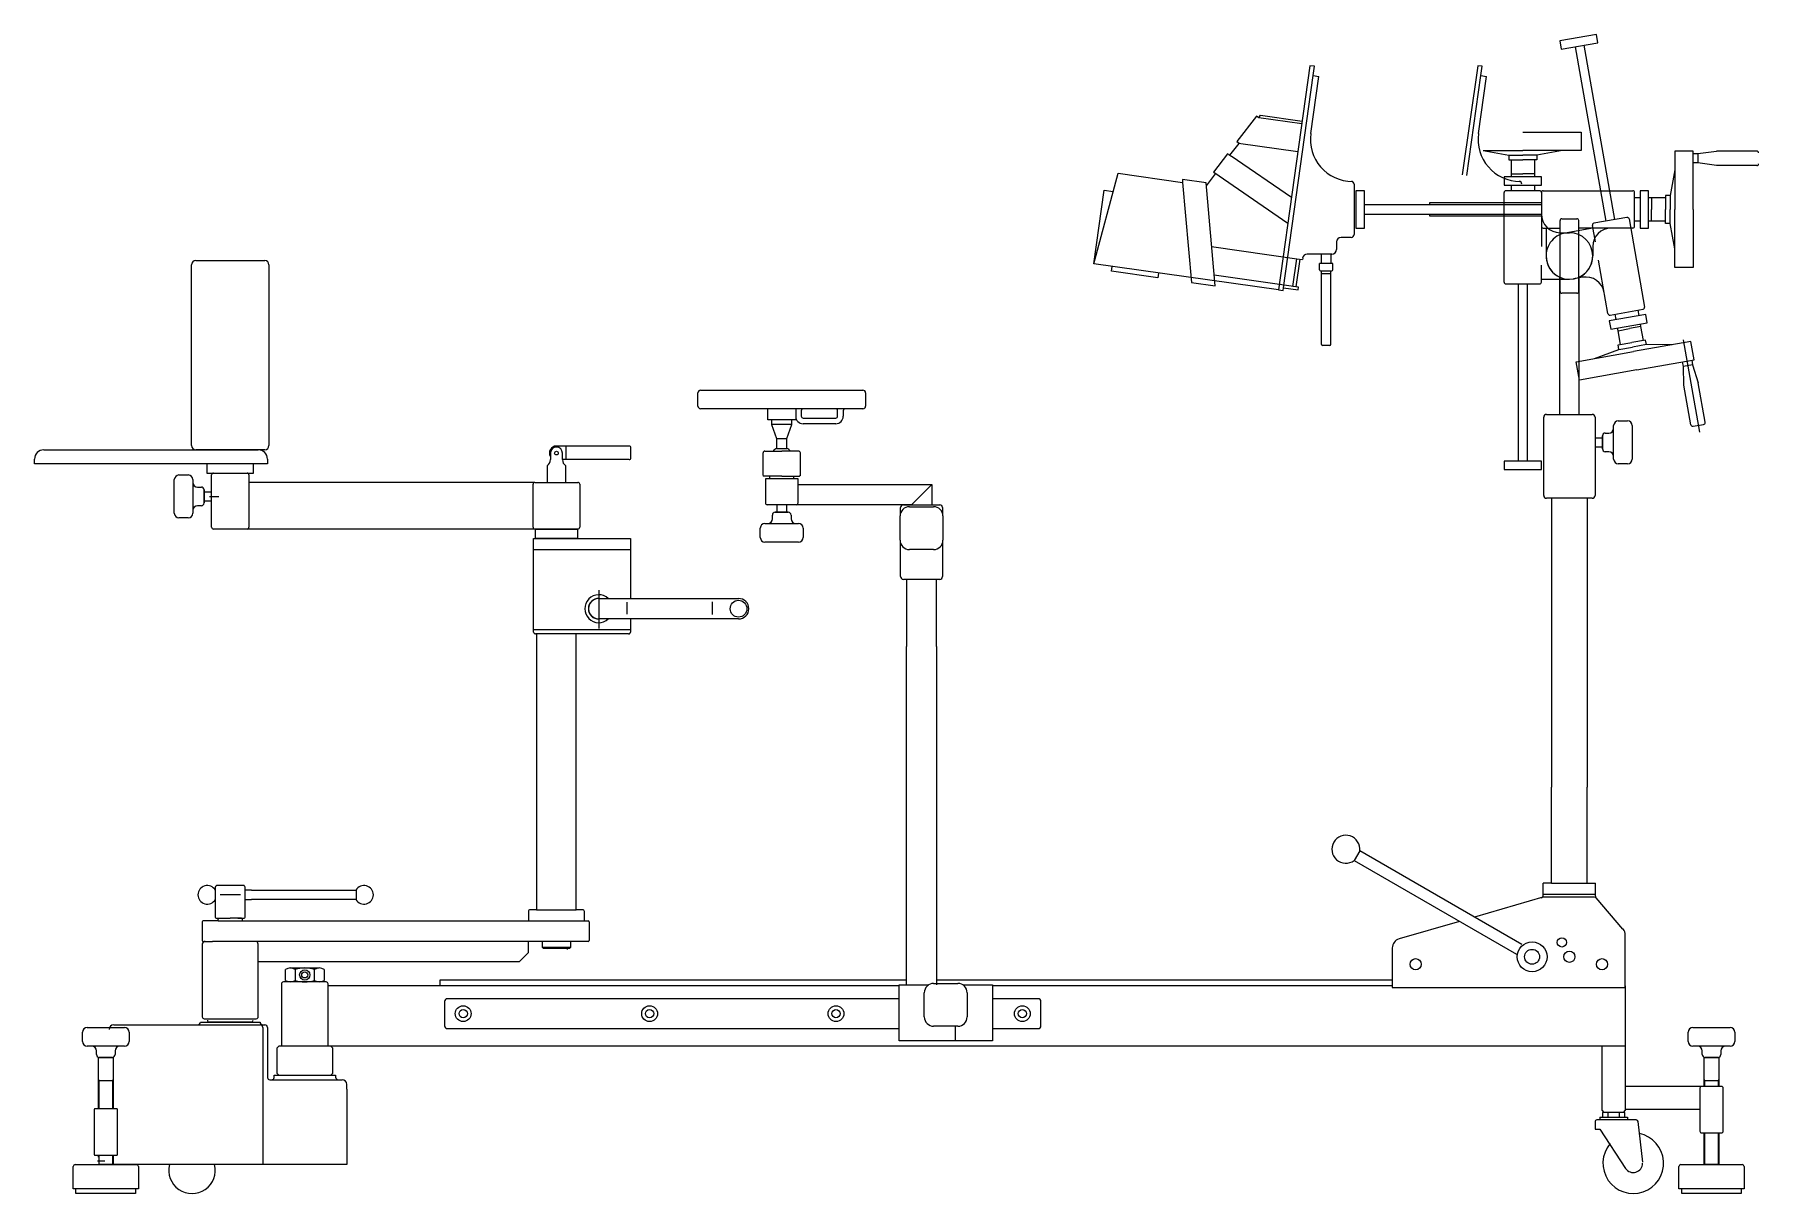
# Model space of a CAD drawing. Header units: metres. Extents: x 250.7 to 272.7, y -162.8 to -110.1.
# Drawn here: x 251.062 to 252.912, y -160.617 to -159.373 of the extents above; entities that cross this region are included whole.
import ezdxf

# ---------------------------------------------------------------- set-up
doc = ezdxf.new("R2010")
doc.units = ezdxf.units.M
doc.header["$MEASUREMENT"] = 0
doc.layers.add('A. muebles', color=152, linetype='Continuous', lineweight=15)

msp = doc.modelspace()

# ---------------------------------------------------------------- linework, layer by layer
at = {"layer": 'A. muebles'}
for p, q in [((252.7386, -159.3728), (252.6992, -159.3798)), ((252.7402, -159.3817), (252.7386, -159.3728)), ((252.6992, -159.3798), (252.7008, -159.3886)), ((252.7008, -159.3886), (252.7402, -159.3817)), ((252.7156, -159.386), (252.7486, -159.5732)), ((252.7584, -159.5714), (252.7254, -159.3843)), ((252.4311, -159.4063), (252.3973, -159.647)), ((252.436, -159.407), (252.4311, -159.4063)), ((252.4346, -159.4169), (252.436, -159.407)), ((252.6111, -159.4063), (252.5946, -159.5233)), ((252.616, -159.407), (252.6111, -159.4063)), ((252.6146, -159.4169), (252.616, -159.407)), ((252.4026, -159.6447), (252.4346, -159.4169)), ((252.4319, -159.4792), (252.4406, -159.4178)), ((252.4346, -159.4169), (252.4406, -159.4178)), ((252.5996, -159.524), (252.6146, -159.4169)), ((252.6119, -159.4792), (252.6206, -159.4178)), ((252.6146, -159.4169), (252.6206, -159.4178)), ((252.3737, -159.4604), (252.3527, -159.4877)), ((252.3761, -159.4622), (252.3737, -159.4604)), ((252.3761, -159.4622), (252.3782, -159.4595)), ((252.4223, -159.4687), (252.3761, -159.4622)), ((252.3782, -159.4595), (252.4227, -159.4657)), ((252.3527, -159.4877), (252.3551, -159.4896)), ((252.6595, -159.4775), (252.722, -159.4775)), ((252.722, -159.4775), (252.722, -159.4975)), ((252.3427, -159.5008), (252.3275, -159.5207)), ((252.3452, -159.5025), (252.3427, -159.5008)), ((252.3442, -159.5018), (252.3467, -159.5035)), ((252.3452, -159.5025), (252.355, -159.4898)), ((252.4112, -159.5479), (252.3467, -159.5035)), ((252.3546, -159.4895), (252.4181, -159.4984)), ((252.617, -159.4975), (252.6445, -159.5025)), ((252.617, -159.4975), (252.6595, -159.4975)), ((252.6445, -159.5025), (252.6595, -159.5025)), ((252.6445, -159.5025), (252.6445, -159.5075)), ((252.722, -159.4975), (252.6595, -159.4975)), ((252.6745, -159.5025), (252.6595, -159.5025)), ((252.702, -159.4975), (252.6745, -159.5025)), ((252.6745, -159.5025), (252.6745, -159.5075)), ((252.8425, -159.498), (252.8225, -159.498)), ((252.8225, -159.498), (252.8225, -159.5605)), ((252.8425, -159.5605), (252.8425, -159.498)), ((252.8425, -159.5005), (252.8475, -159.5005)), ((252.8475, -159.5005), (252.8675, -159.498)), ((252.8475, -159.5005), (252.8475, -159.5105)), ((252.9105, -159.498), (252.8675, -159.498)), ((252.1992, -159.6191), (252.2253, -159.5218)), ((252.2253, -159.5218), (252.2945, -159.5315)), ((252.3202, -159.5351), (252.3299, -159.5225)), ((252.3275, -159.5207), (252.3281, -159.5211)), ((252.4073, -159.5756), (252.3281, -159.5211)), ((252.6445, -159.5075), (252.6595, -159.5075)), ((252.647, -159.5075), (252.647, -159.5225)), ((252.647, -159.5225), (252.6595, -159.5225)), ((252.647, -159.5225), (252.647, -159.5255)), ((252.6745, -159.5075), (252.6595, -159.5075)), ((252.672, -159.5225), (252.6595, -159.5225)), ((252.672, -159.5075), (252.672, -159.5225)), ((252.672, -159.5225), (252.672, -159.5255)), ((252.8225, -159.518), (252.8175, -159.5455)), ((252.8475, -159.5105), (252.8425, -159.5105)), ((252.8675, -159.5135), (252.8475, -159.5105)), ((252.9105, -159.5135), (252.8675, -159.5135)), ((252.1992, -159.6191), (252.2103, -159.5399)), ((252.2103, -159.5399), (252.2201, -159.5413)), ((252.2942, -159.5285), (252.2945, -159.5315)), ((252.3196, -159.532), (252.2942, -159.5285)), ((252.2945, -159.5315), (252.3039, -159.6389)), ((252.3293, -159.6425), (252.3196, -159.532)), ((252.3199, -159.5351), (252.3202, -159.5351)), ((252.4785, -159.5335), (252.4785, -159.5875)), ((252.4805, -159.5405), (252.4805, -159.5805)), ((252.4895, -159.5405), (252.4805, -159.5405)), ((252.4895, -159.5805), (252.4895, -159.5405)), ((252.6795, -159.5255), (252.6395, -159.5255)), ((252.6395, -159.5255), (252.6395, -159.5345)), ((252.6395, -159.5345), (252.6795, -159.5345)), ((252.6395, -159.6385), (252.6395, -159.5425)), ((252.6775, -159.5405), (252.6415, -159.5405)), ((252.647, -159.5345), (252.647, -159.5405)), ((252.672, -159.5345), (252.672, -159.5405)), ((252.6795, -159.5345), (252.6795, -159.5255)), ((252.6795, -159.5425), (252.6795, -159.5785)), ((252.6795, -159.5425), (252.6795, -159.6005)), ((252.6815, -159.5405), (252.7775, -159.5405)), ((252.7795, -159.5785), (252.7795, -159.5425)), ((252.7855, -159.5405), (252.7855, -159.5805)), ((252.7945, -159.5405), (252.7855, -159.5405)), ((252.7945, -159.5805), (252.7945, -159.5405)), ((252.6795, -159.5555), (252.4895, -159.5555)), ((252.6795, -159.5535), (252.5595, -159.5535)), ((252.5595, -159.5535), (252.5595, -159.5555)), ((252.7855, -159.548), (252.7795, -159.548)), ((252.7975, -159.548), (252.7945, -159.548)), ((252.8125, -159.548), (252.7975, -159.548)), ((252.7975, -159.548), (252.7975, -159.5605)), ((252.7975, -159.573), (252.7975, -159.5605)), ((252.8175, -159.5455), (252.8125, -159.5455)), ((252.8125, -159.5455), (252.8125, -159.5605)), ((252.8125, -159.5755), (252.8125, -159.5605)), ((252.8175, -159.5455), (252.8175, -159.5605)), ((252.8175, -159.5755), (252.8175, -159.5605)), ((252.8225, -159.623), (252.8225, -159.5605)), ((252.8425, -159.5605), (252.8425, -159.623)), ((252.4805, -159.5805), (252.4895, -159.5805)), ((252.4895, -159.5655), (252.6795, -159.5655)), ((252.5595, -159.5655), (252.5595, -159.5675)), ((252.5595, -159.5675), (252.6795, -159.5675)), ((252.6815, -159.5805), (252.6995, -159.5805)), ((252.6845, -159.5805), (252.6845, -159.6105)), ((252.6995, -159.6485), (252.6995, -159.5725)), ((252.7015, -159.5705), (252.7175, -159.5705)), ((252.7347, -159.5807), (252.7051, -159.5859)), ((252.7195, -159.6485), (252.7195, -159.5725)), ((252.7775, -159.5805), (252.7195, -159.5805)), ((252.7341, -159.5777), (252.7373, -159.5955)), ((252.7712, -159.5692), (252.7358, -159.5754)), ((252.7735, -159.5708), (252.7902, -159.6653)), ((252.7855, -159.573), (252.7795, -159.573)), ((252.7855, -159.5805), (252.7945, -159.5805)), ((252.7975, -159.573), (252.7945, -159.573)), ((252.8125, -159.573), (252.7975, -159.573)), ((252.8175, -159.5755), (252.8125, -159.5755)), ((252.8225, -159.603), (252.8175, -159.5755)), ((252.4595, -159.5955), (252.4595, -159.6035)), ((252.4755, -159.5905), (252.4645, -159.5905)), ((252.6995, -159.5855), (252.7095, -159.5855)), ((251.2355, -159.6155), (251.3095, -159.6155)), ((252.3256, -159.6005), (252.4171, -159.6134)), ((252.4129, -159.6431), (252.4171, -159.6134)), ((252.4201, -159.6138), (252.4159, -159.6435)), ((252.4171, -159.6134), (252.4231, -159.6142)), ((252.4233, -159.6128), (252.4231, -159.6142)), ((252.4545, -159.6085), (252.4282, -159.6085)), ((252.4435, -159.6185), (252.4435, -159.6085)), ((252.4535, -159.6085), (252.4535, -159.6185)), ((252.7345, -159.6005), (252.7345, -159.6105)), ((252.7508, -159.6723), (252.7407, -159.6151)), ((251.231, -159.814), (251.231, -159.62)), ((251.314, -159.62), (251.314, -159.814)), ((252.3973, -159.647), (252.1992, -159.6191)), ((252.2183, -159.6269), (252.219, -159.6219)), ((252.2678, -159.6338), (252.2183, -159.6269)), ((252.2685, -159.6289), (252.2678, -159.6338)), ((252.4159, -159.6435), (252.3283, -159.6312)), ((252.4555, -159.6185), (252.4415, -159.6185)), ((252.4415, -159.6255), (252.4415, -159.6185)), ((252.4425, -159.6265), (252.4545, -159.6265)), ((252.4435, -159.7055), (252.4435, -159.6265)), ((252.4535, -159.6295), (252.4435, -159.6295)), ((252.4535, -159.7055), (252.4535, -159.6265)), ((252.4555, -159.6255), (252.4555, -159.6185)), ((252.6795, -159.6385), (252.6795, -159.6205)), ((252.6795, -159.6355), (252.7095, -159.6355)), ((252.699, -159.6332), (252.699, -159.7805)), ((252.7236, -159.6334), (252.7138, -159.6351)), ((252.72, -159.7805), (252.72, -159.6332)), ((252.8425, -159.623), (252.8225, -159.623)), ((252.3039, -159.6389), (252.3293, -159.6425)), ((252.3973, -159.647), (252.4022, -159.6477)), ((252.4022, -159.6477), (252.4026, -159.6447)), ((252.4026, -159.6447), (252.4185, -159.6469)), ((252.4189, -159.6439), (252.4129, -159.6431)), ((252.4185, -159.6469), (252.4189, -159.6439)), ((252.6415, -159.6405), (252.6775, -159.6405)), ((252.6545, -159.6405), (252.6545, -159.8305)), ((252.6645, -159.8305), (252.6645, -159.6405)), ((252.7175, -159.6505), (252.7015, -159.6505)), ((252.7916, -159.6732), (252.7522, -159.6801)), ((252.7531, -159.6739), (252.7886, -159.6676)), ((252.7596, -159.6788), (252.7585, -159.6729)), ((252.7842, -159.6745), (252.7832, -159.6686)), ((252.7931, -159.6821), (252.7916, -159.6732)), ((252.7522, -159.6801), (252.7538, -159.689)), ((252.7538, -159.689), (252.7931, -159.6821)), ((252.7617, -159.6907), (252.7611, -159.6877)), ((252.7617, -159.6907), (252.774, -159.6885)), ((252.7643, -159.7054), (252.7617, -159.6907)), ((252.7863, -159.6863), (252.774, -159.6885)), ((252.7863, -159.6863), (252.7858, -159.6834)), ((252.7889, -159.7011), (252.7863, -159.6863)), ((252.4525, -159.7065), (252.4445, -159.7065)), ((252.7618, -159.7059), (252.7766, -159.7033)), ((252.7627, -159.7108), (252.7618, -159.7059)), ((252.7627, -159.7108), (252.7774, -159.7082)), ((252.7913, -159.7007), (252.7766, -159.7033)), ((252.7922, -159.7056), (252.7774, -159.7082)), ((252.8399, -159.7023), (252.7783, -159.7131)), ((252.7922, -159.7056), (252.7913, -159.7007)), ((252.8202, -159.7057), (252.7922, -159.7056)), ((252.8494, -159.7997), (252.832, -159.7006)), ((252.8433, -159.722), (252.8399, -159.7023)), ((252.7168, -159.724), (252.7783, -159.7131)), ((252.7202, -159.7437), (252.7168, -159.724)), ((252.7365, -159.7205), (252.7627, -159.7108)), ((252.7818, -159.7328), (252.8433, -159.722)), ((252.8319, -159.729), (252.831, -159.7241)), ((252.8417, -159.7273), (252.8319, -159.729)), ((252.8409, -159.7224), (252.8417, -159.7273)), ((252.8417, -159.7273), (252.8477, -159.7466)), ((252.7818, -159.7328), (252.7202, -159.7437)), ((252.8324, -159.7493), (252.8319, -159.729)), ((252.8551, -159.7889), (252.8477, -159.7466)), ((251.7743, -159.7715), (251.7743, -159.7575)), ((251.7773, -159.7545), (251.9513, -159.7545)), ((251.9543, -159.7575), (251.9543, -159.7715)), ((252.8399, -159.7916), (252.8324, -159.7493)), ((251.9323, -159.7745), (251.7773, -159.7745)), ((251.8493, -159.7865), (251.8493, -159.7745)), ((251.8793, -159.7745), (251.8793, -159.7865)), ((251.8853, -159.7765), (251.8853, -159.7825)), ((251.9243, -159.7825), (251.9243, -159.7765)), ((251.9303, -159.7765), (251.9303, -159.7825)), ((251.9513, -159.7745), (251.9323, -159.7745)), ((252.682, -159.8675), (252.682, -159.7835)), ((252.685, -159.7805), (252.734, -159.7805)), ((252.737, -159.7835), (252.737, -159.8675)), ((251.8793, -159.7865), (251.8493, -159.7865)), ((251.8533, -159.787), (251.8533, -159.7915)), ((251.8533, -159.7915), (251.8588, -159.8065)), ((251.8753, -159.7915), (251.8533, -159.7915)), ((251.8698, -159.8065), (251.8753, -159.7915)), ((251.8753, -159.7915), (251.8753, -159.787)), ((251.8873, -159.7845), (251.9223, -159.7845)), ((251.9223, -159.7905), (251.8873, -159.7905)), ((252.748, -159.8005), (252.752, -159.8005)), ((252.757, -159.8285), (252.757, -159.7925)), ((252.762, -159.7875), (252.772, -159.7875)), ((252.777, -159.7925), (252.777, -159.8285)), ((252.8422, -159.7932), (252.8535, -159.7912)), ((251.0725, -159.8185), (251.3025, -159.8185)), ((251.3095, -159.8185), (251.2355, -159.8185)), ((251.7005, -159.8145), (251.6225, -159.8145)), ((251.6325, -159.8145), (251.6325, -159.829)), ((251.7025, -159.827), (251.7025, -159.8165)), ((251.8463, -159.8199), (251.8643, -159.8199)), ((251.8588, -159.8065), (251.8698, -159.8065)), ((251.8588, -159.8065), (251.8588, -159.8171)), ((251.8588, -159.8171), (251.8698, -159.8171)), ((251.8823, -159.8199), (251.8643, -159.8199)), ((251.8698, -159.8171), (251.8698, -159.8065)), ((252.7379, -159.8055), (252.745, -159.8055)), ((252.745, -159.8155), (252.7379, -159.8155)), ((252.745, -159.8035), (252.745, -159.8175)), ((252.745, -159.8175), (252.745, -159.8035)), ((252.752, -159.8205), (252.748, -159.8205)), ((251.0625, -159.8335), (251.0625, -159.8285)), ((251.3125, -159.8335), (251.0625, -159.8335)), ((251.2975, -159.8335), (251.2475, -159.8335)), ((251.2475, -159.8335), (251.2475, -159.8435)), ((251.2975, -159.8435), (251.2975, -159.8335)), ((251.3125, -159.8285), (251.3125, -159.8335)), ((251.6125, -159.8356), (251.6125, -159.8535)), ((251.616, -159.822), (251.616, -159.829)), ((251.629, -159.829), (251.629, -159.822)), ((251.7005, -159.829), (251.629, -159.829)), ((251.6325, -159.8535), (251.6325, -159.8356)), ((251.8443, -159.8459), (251.8443, -159.8219)), ((251.8843, -159.8459), (251.8843, -159.8219)), ((252.6795, -159.8305), (252.6395, -159.8305)), ((252.6395, -159.8305), (252.6395, -159.8395)), ((252.6395, -159.8395), (252.6795, -159.8395)), ((252.6795, -159.8395), (252.6795, -159.8305)), ((252.772, -159.8335), (252.762, -159.8335)), ((251.2125, -159.8865), (251.2125, -159.8505)), ((251.2175, -159.8455), (251.2275, -159.8455)), ((251.2325, -159.8505), (251.2325, -159.8865)), ((251.2475, -159.8435), (251.2585, -159.8435)), ((251.2525, -159.9015), (251.2525, -159.8455)), ((251.2545, -159.8435), (251.2905, -159.8435)), ((251.2865, -159.8435), (251.2975, -159.8435)), ((251.2925, -159.8455), (251.2925, -159.9015)), ((251.3995, -159.8535), (251.2925, -159.8535)), ((251.5995, -159.8535), (251.3995, -159.8535)), ((251.5975, -159.9015), (251.5975, -159.8555)), ((251.5995, -159.8535), (251.6455, -159.8535)), ((251.6475, -159.8555), (251.6475, -159.9015)), ((251.8443, -159.8459), (251.8453, -159.8469)), ((251.8643, -159.8469), (251.8453, -159.8469)), ((251.8468, -159.8495), (251.8468, -159.8755)), ((251.8773, -159.8495), (251.8468, -159.8495)), ((251.8513, -159.8465), (251.8513, -159.8495)), ((251.8643, -159.8469), (251.8833, -159.8469)), ((251.8773, -159.8495), (251.8773, -159.8465)), ((251.8818, -159.8495), (251.8773, -159.8495)), ((251.8818, -159.8755), (251.8818, -159.8495)), ((251.8818, -159.8558), (252.0252, -159.8558)), ((251.8843, -159.8459), (251.8833, -159.8469)), ((252.0252, -159.8558), (252.0035, -159.8775)), ((252.0252, -159.8558), (252.0252, -159.8775)), ((251.2375, -159.8585), (251.2415, -159.8585)), ((251.2445, -159.8755), (251.2445, -159.8615)), ((251.2445, -159.8615), (251.2445, -159.8755)), ((251.2445, -159.8635), (251.2515, -159.8635)), ((251.2515, -159.8735), (251.2445, -159.8735)), ((251.2502, -159.8685), (251.2604, -159.8685)), ((252.734, -159.8705), (252.685, -159.8705)), ((252.6904, -159.8705), (252.6904, -160.1805)), ((252.7285, -159.8705), (252.7285, -160.1805)), ((251.2275, -159.8915), (251.2175, -159.8915)), ((251.2415, -159.8785), (251.2375, -159.8785)), ((251.8798, -159.8775), (251.8488, -159.8775)), ((251.8543, -159.8925), (251.8543, -159.8885)), ((251.8573, -159.8855), (251.8713, -159.8855)), ((251.8713, -159.8855), (251.8574, -159.8855)), ((251.8593, -159.8855), (251.8593, -159.8784)), ((251.8693, -159.8784), (251.8693, -159.8855)), ((251.8743, -159.8885), (251.8743, -159.8925)), ((252.0035, -159.8775), (251.8798, -159.8775)), ((251.9913, -159.9155), (251.9913, -159.8895)), ((251.9918, -159.8895), (251.9918, -159.8805)), ((251.9948, -159.8775), (252.0338, -159.8775)), ((252.0013, -159.8795), (252.0273, -159.8795)), ((252.0368, -159.8805), (252.0368, -159.8864)), ((252.0373, -159.8895), (252.0373, -159.9155)), ((251.2905, -159.9035), (251.2545, -159.9035)), ((251.3995, -159.9035), (251.2905, -159.9035)), ((251.5995, -159.9035), (251.3995, -159.9035)), ((251.598, -159.9255), (251.598, -159.9135)), ((251.598, -159.9135), (251.702, -159.9135)), ((251.6455, -159.9035), (251.5995, -159.9035)), ((251.6, -159.9035), (251.645, -159.9035)), ((251.6, -159.9135), (251.6, -159.9035)), ((251.645, -159.9135), (251.6, -159.9135)), ((251.645, -159.9035), (251.645, -159.9135)), ((251.702, -159.9135), (251.702, -159.9255)), ((251.8413, -159.9125), (251.8413, -159.9025)), ((251.8463, -159.8975), (251.8823, -159.8975)), ((251.8873, -159.9025), (251.8873, -159.9125)), ((251.598, -159.9255), (251.702, -159.9255)), ((251.598, -160.014), (251.598, -159.9255)), ((251.702, -159.9255), (251.702, -159.978)), ((251.8823, -159.9175), (251.8463, -159.9175)), ((251.9918, -159.9545), (251.9918, -159.9186)), ((252.0273, -159.9255), (252.0013, -159.9255)), ((252.0368, -159.9186), (252.0368, -159.9545)), ((251.668, -159.9691), (251.668, -160.0104)), ((252.0338, -159.9575), (251.9948, -159.9575)), ((251.9983, -159.9575), (251.9983, -160.0295)), ((252.0303, -160.0295), (252.0303, -159.9575)), ((251.668, -159.978), (251.818, -159.978)), ((251.698, -159.982), (251.698, -159.9947)), ((251.79, -159.9952), (251.79, -159.9816)), ((251.818, -160), (251.668, -160)), ((251.702, -160), (251.702, -160.014)), ((251.702, -160.0115), (251.598, -160.0115)), ((251.7, -160.016), (251.6, -160.016)), ((251.6011, -160.016), (251.6011, -160.066)), ((251.6438, -160.066), (251.6438, -160.016)), ((251.9983, -160.3925), (251.9983, -160.0295)), ((252.0303, -160.0295), (252.0303, -160.3925)), ((251.6011, -160.066), (251.6011, -160.312)), ((251.6438, -160.312), (251.6438, -160.066)), ((252.6904, -160.2835), (252.6904, -160.1805)), ((252.7285, -160.2835), (252.7285, -160.1805)), ((252.4845, -160.2488), (252.4785, -160.2592)), ((252.4785, -160.2592), (252.6526, -160.3597)), ((252.6586, -160.3493), (252.4845, -160.2488)), ((252.6904, -160.2835), (252.6815, -160.2835)), ((252.6815, -160.2963), (252.6815, -160.2835)), ((252.6904, -160.2835), (252.7375, -160.2835)), ((252.7375, -160.2974), (252.7375, -160.2835)), ((251.2565, -160.288), (251.2565, -160.32)), ((251.2565, -160.291), (251.2565, -160.301)), ((251.2865, -160.286), (251.2585, -160.286)), ((251.2834, -160.296), (251.2618, -160.296)), ((251.2885, -160.32), (251.2885, -160.288)), ((251.2955, -160.291), (251.2885, -160.291)), ((251.2885, -160.301), (251.2955, -160.301)), ((251.2955, -160.291), (251.4075, -160.291)), ((251.4075, -160.301), (251.2955, -160.301)), ((251.4075, -160.291), (251.4075, -160.301)), ((252.681, -160.2986), (252.6077, -160.3199)), ((252.7375, -160.2955), (252.6815, -160.2955)), ((252.7375, -160.2955), (252.6815, -160.2955)), ((252.7361, -160.2985), (252.6819, -160.2985)), ((252.767, -160.3327), (252.7382, -160.2994)), ((251.5925, -160.314), (251.5925, -160.324)), ((251.6011, -160.312), (251.5945, -160.312)), ((251.6011, -160.312), (251.6025, -160.312)), ((251.6011, -160.312), (251.6438, -160.312)), ((251.6505, -160.312), (251.6438, -160.312)), ((251.6525, -160.324), (251.6525, -160.314)), ((251.2425, -160.325), (251.2425, -160.345)), ((251.2595, -160.324), (251.2435, -160.324)), ((251.2575, -160.321), (251.2645, -160.321)), ((251.2595, -160.322), (251.2605, -160.321)), ((251.2595, -160.324), (251.2595, -160.322)), ((251.2595, -160.324), (251.6565, -160.324)), ((251.2605, -160.321), (251.2725, -160.321)), ((251.2845, -160.321), (251.2725, -160.321)), ((251.2805, -160.321), (251.2875, -160.321)), ((251.2855, -160.322), (251.2845, -160.321)), ((251.2855, -160.324), (251.2855, -160.322)), ((251.5925, -160.324), (251.6525, -160.324)), ((251.6575, -160.325), (251.6575, -160.345)), ((252.5917, -160.3245), (252.5267, -160.3434)), ((252.7695, -160.3955), (252.7695, -160.3392)), ((251.2425, -160.349), (251.2425, -160.427)), ((251.2435, -160.346), (251.2535, -160.346)), ((251.2995, -160.346), (251.2535, -160.346)), ((251.6565, -160.346), (251.2995, -160.346)), ((251.3025, -160.427), (251.3025, -160.349)), ((251.5925, -160.358), (251.5925, -160.346)), ((251.6075, -160.3525), (251.6075, -160.346)), ((251.6085, -160.3535), (251.6075, -160.3525)), ((251.6375, -160.3525), (251.6075, -160.3525)), ((251.6365, -160.3535), (251.6085, -160.3535)), ((251.6345, -160.3548), (251.6345, -160.3535)), ((251.6375, -160.3525), (251.6365, -160.3535)), ((251.6375, -160.346), (251.6375, -160.3525)), ((252.5195, -160.353), (252.5195, -160.3955)), ((251.5825, -160.368), (251.3025, -160.368)), ((251.3317, -160.3879), (251.3317, -160.3761)), ((251.3366, -160.3745), (251.3678, -160.3745)), ((251.3421, -160.3761), (251.3421, -160.3879)), ((251.3628, -160.3879), (251.3628, -160.3761)), ((251.3732, -160.3761), (251.3732, -160.3879)), ((251.5825, -160.368), (251.5925, -160.358)), ((251.3275, -160.3915), (251.3275, -160.4585)), ((251.3755, -160.3895), (251.3295, -160.3895)), ((251.3683, -160.3895), (251.3371, -160.3895)), ((251.3775, -160.4585), (251.3775, -160.3915)), ((251.5695, -160.3935), (251.3775, -160.3935)), ((251.5695, -160.3875), (251.4975, -160.3875)), ((251.4975, -160.3875), (251.4975, -160.3935)), ((251.9983, -160.3875), (251.5695, -160.3875)), ((251.9903, -160.3935), (251.5695, -160.3935)), ((251.9903, -160.4525), (251.9903, -160.3925)), ((251.9903, -160.3925), (252.0221, -160.3925)), ((252.0273, -160.391), (252.0533, -160.391)), ((252.5195, -160.3875), (252.0303, -160.3875)), ((252.0586, -160.3925), (252.0903, -160.3925)), ((252.0903, -160.3925), (252.0903, -160.4525)), ((252.5195, -160.3935), (252.0903, -160.3935)), ((252.7695, -160.3935), (252.7695, -160.3875)), ((252.7695, -160.3935), (252.7695, -160.4585)), ((251.5025, -160.4105), (251.5025, -160.4365)), ((251.9903, -160.4075), (251.5055, -160.4075)), ((252.0173, -160.427), (252.0173, -160.401)), ((252.0633, -160.401), (252.0633, -160.427)), ((252.0905, -160.4075), (252.0903, -160.4075)), ((252.1395, -160.4075), (252.0905, -160.4075)), ((252.1425, -160.4365), (252.1425, -160.4105)), ((252.5195, -160.3955), (252.7695, -160.3955)), ((251.2445, -160.429), (251.3005, -160.429)), ((251.114, -160.4534), (251.114, -160.4434)), ((251.119, -160.4384), (251.159, -160.4384)), ((251.1475, -160.4355), (251.2375, -160.4355)), ((251.164, -160.4434), (251.164, -160.4534)), ((251.2375, -160.4355), (251.3045, -160.4355)), ((251.2405, -160.4325), (251.3045, -160.4325)), ((251.295, -160.4325), (251.25, -160.4325)), ((251.3075, -160.4355), (251.3095, -160.4355)), ((251.3075, -160.4385), (251.3075, -160.5855)), ((251.3125, -160.4385), (251.3125, -160.492)), ((251.5055, -160.4395), (251.9903, -160.4395)), ((252.0533, -160.437), (252.0273, -160.437)), ((252.0503, -160.437), (252.0503, -160.4525)), ((252.0903, -160.4395), (252.0905, -160.4395)), ((252.0905, -160.4395), (252.1395, -160.4395)), ((252.837, -160.4534), (252.837, -160.4434)), ((252.842, -160.4384), (252.882, -160.4384)), ((252.887, -160.4434), (252.887, -160.4534)), ((251.159, -160.4584), (251.119, -160.4584)), ((251.129, -160.4674), (251.129, -160.4634)), ((251.149, -160.4634), (251.149, -160.4674)), ((251.3245, -160.4585), (251.3225, -160.4605)), ((251.3225, -160.4605), (251.3225, -160.4875)), ((251.3325, -160.4585), (251.3245, -160.4585)), ((251.3805, -160.4585), (251.3275, -160.4585)), ((251.3825, -160.4605), (251.3805, -160.4585)), ((251.5695, -160.4585), (251.3805, -160.4585)), ((251.3825, -160.4875), (251.3825, -160.4605)), ((252.7695, -160.4585), (251.5695, -160.4585)), ((252.0903, -160.4525), (251.9903, -160.4525)), ((252.7445, -160.5275), (252.7445, -160.4585)), ((252.7695, -160.4585), (252.7695, -160.5275)), ((252.882, -160.4584), (252.842, -160.4584)), ((252.852, -160.4674), (252.852, -160.4634)), ((252.872, -160.4634), (252.872, -160.4674)), ((251.131, -160.4704), (251.147, -160.4704)), ((251.131, -160.5255), (251.131, -160.4704)), ((251.132, -160.4704), (251.1459, -160.4704)), ((251.146, -160.4704), (251.132, -160.4704)), ((251.147, -160.4704), (251.147, -160.5255)), ((252.854, -160.4704), (252.87, -160.4704)), ((252.854, -160.5015), (252.854, -160.4704)), ((252.855, -160.4704), (252.8689, -160.4704)), ((252.869, -160.4704), (252.855, -160.4704)), ((252.87, -160.4704), (252.87, -160.5015)), ((251.1318, -160.4954), (251.131, -160.494)), ((251.131, -160.4954), (251.147, -160.4954)), ((251.1318, -160.5255), (251.1318, -160.4954)), ((251.147, -160.494), (251.1462, -160.4954)), ((251.1462, -160.4954), (251.1462, -160.5255)), ((251.315, -160.4945), (251.3925, -160.4945)), ((251.3195, -160.4895), (251.3855, -160.4895)), ((251.3195, -160.492), (251.3195, -160.4895)), ((251.3225, -160.4875), (251.3245, -160.4895)), ((251.3245, -160.4895), (251.3805, -160.4895)), ((251.3805, -160.4895), (251.3825, -160.4875)), ((251.3855, -160.4895), (251.3855, -160.4915)), ((251.3975, -160.5045), (251.3975, -160.4995)), ((251.3975, -160.5045), (251.3975, -160.5855)), ((252.8725, -160.5015), (252.7695, -160.5015)), ((252.8495, -160.5035), (252.8495, -160.5495)), ((252.8548, -160.4954), (252.854, -160.494)), ((252.854, -160.4954), (252.87, -160.4954)), ((252.8548, -160.5015), (252.8548, -160.4954)), ((252.87, -160.494), (252.8692, -160.4954)), ((252.8692, -160.4954), (252.8692, -160.5015)), ((252.8745, -160.5495), (252.8745, -160.5035)), ((251.1265, -160.5265), (251.1265, -160.5745)), ((251.1505, -160.5255), (251.1275, -160.5255)), ((251.1515, -160.5745), (251.1515, -160.5265)), ((252.737, -160.5395), (252.737, -160.5475)), ((252.7812, -160.5375), (252.739, -160.5375)), ((252.742, -160.5345), (252.742, -160.5375)), ((252.742, -160.5345), (252.745, -160.5345)), ((252.7445, -160.5275), (252.7465, -160.5295)), ((252.769, -160.5295), (252.745, -160.5295)), ((252.745, -160.5295), (252.745, -160.5345)), ((252.745, -160.5345), (252.769, -160.5345)), ((252.751, -160.5345), (252.751, -160.5295)), ((252.763, -160.5295), (252.763, -160.5345)), ((252.7675, -160.5295), (252.7695, -160.5275)), ((252.769, -160.5345), (252.769, -160.5295)), ((252.769, -160.5345), (252.772, -160.5345)), ((252.8495, -160.5265), (252.7695, -160.5265)), ((252.772, -160.5345), (252.772, -160.5375)), ((252.7831, -160.5393), (252.7879, -160.5829)), ((252.737, -160.5475), (252.742, -160.5475)), ((252.742, -160.5475), (252.7696, -160.5895)), ((252.8515, -160.5515), (252.8725, -160.5515)), ((252.854, -160.5854), (252.854, -160.5515)), ((252.8548, -160.5854), (252.8548, -160.5515)), ((252.8692, -160.5515), (252.8692, -160.5854)), ((252.87, -160.5515), (252.87, -160.5849)), ((251.1275, -160.5755), (251.1505, -160.5755)), ((251.131, -160.5774), (251.131, -160.5755)), ((251.1318, -160.5774), (251.131, -160.5774)), ((251.1318, -160.5774), (251.1318, -160.5755)), ((251.1318, -160.5854), (251.1318, -160.5774)), ((251.1462, -160.5755), (251.1462, -160.5854)), ((251.147, -160.5755), (251.147, -160.5849)), ((251.104, -160.6115), (251.104, -160.5875)), ((251.106, -160.5855), (251.172, -160.5855)), ((251.13, -160.5814), (251.1379, -160.5814)), ((251.1318, -160.5849), (251.147, -160.5849)), ((251.1318, -160.5854), (251.139, -160.5854)), ((251.139, -160.5854), (251.1462, -160.5854)), ((251.3975, -160.5855), (251.1435, -160.5855)), ((251.147, -160.5849), (251.1462, -160.5854)), ((251.174, -160.5875), (251.174, -160.6115)), ((252.827, -160.6115), (252.827, -160.5875)), ((252.829, -160.5855), (252.895, -160.5855)), ((252.8548, -160.5849), (252.87, -160.5849)), ((252.8548, -160.5854), (252.862, -160.5854)), ((252.862, -160.5854), (252.8692, -160.5854)), ((252.87, -160.5849), (252.8692, -160.5854)), ((252.897, -160.5875), (252.897, -160.6115)), ((251.174, -160.6115), (251.104, -160.6115)), ((251.107, -160.6165), (251.107, -160.6115)), ((251.171, -160.6165), (251.107, -160.6165)), ((251.171, -160.6115), (251.171, -160.6165)), ((252.897, -160.6115), (252.827, -160.6115)), ((252.83, -160.6165), (252.83, -160.6115)), ((252.894, -160.6165), (252.83, -160.6165)), ((252.894, -160.6115), (252.894, -160.6165))]:
    msp.add_line(p, q, dxfattribs=at)
for centre, radius in [((251.6225, -159.822), 0.002), ((251.818, -159.989), 0.009), ((252.6695, -160.3625), 0.016), ((252.6695, -160.3625), 0.008), ((252.6695, -160.3625), 0.008), ((252.7015, -160.347), 0.005), ((252.7095, -160.3625), 0.006), ((252.5445, -160.3705), 0.006), ((252.7445, -160.3705), 0.006), ((251.3525, -160.382), 0.0055), ((251.3525, -160.382), 0.00325), ((251.5225, -160.4235), 0.0085), ((251.5225, -160.4235), 0.0045), ((251.7225, -160.4235), 0.0085), ((251.7225, -160.4235), 0.0045), ((251.9225, -160.4235), 0.0085), ((251.9225, -160.4235), 0.0045), ((252.1225, -160.4235), 0.0085), ((252.1225, -160.4235), 0.0045)]:
    msp.add_circle(centre, radius, dxfattribs=at)
for centre, radius, start, end in [((252.4765, -159.4855), 0.045, 172, 270), ((252.6565, -159.4855), 0.045, 172, 270), ((252.9105, -159.5), 0.002, 0, 90), ((252.9105, -159.5115), 0.002, 270, 0), ((252.4755, -159.5335), 0.003, 0, 88.7564), ((252.6415, -159.5425), 0.002, 90, 180), ((252.6555, -159.5335), 0.003, 0, 88.7564), ((252.6775, -159.5425), 0.002, 0, 90), ((252.6815, -159.5425), 0.002, 90, 180), ((252.7775, -159.5425), 0.002, 0, 90), ((252.6995, -159.5655), 0.02, 180, 270), ((252.6815, -159.5785), 0.002, 180, 270), ((252.7015, -159.5725), 0.002, 90, 180), ((252.7175, -159.5725), 0.002, 0, 90), ((252.7361, -159.5774), 0.002, 100, 190), ((252.7545, -159.6005), 0.02, 90, 180), ((252.7716, -159.5711), 0.002, 10, 100), ((252.7775, -159.5785), 0.002, 270, 0), ((252.4645, -159.5955), 0.005, 90, 180), ((252.4755, -159.5875), 0.003, 270, 0), ((252.7095, -159.6105), 0.025, 100, 190), ((252.7095, -159.6105), 0.025, 0, 90), ((251.2355, -159.62), 0.0045, 90, 180), ((251.3095, -159.62), 0.0045, 0, 90), ((252.4282, -159.6135), 0.005, 90, 172), ((252.4545, -159.6035), 0.005, 270, 0), ((252.7095, -159.6105), 0.025, 180, 246.4218), ((252.7095, -159.6105), 0.025, 190, 280), ((252.7095, -159.6105), 0.025, 270, 0), ((252.7095, -159.6105), 0.025, 293.5782, 0), ((252.4425, -159.6255), 0.001, 180, 270), ((252.4545, -159.6255), 0.001, 270, 0), ((252.7271, -159.6531), 0.02, 10, 100), ((252.6415, -159.6385), 0.002, 180, 270), ((252.6775, -159.6385), 0.002, 270, 0), ((252.7015, -159.6485), 0.002, 180, 270), ((252.7175, -159.6485), 0.002, 270, 0), ((252.7528, -159.6719), 0.002, 190, 280), ((252.7882, -159.6657), 0.002, 280, 10), ((252.4445, -159.7055), 0.001, 180, 270), ((252.4525, -159.7055), 0.001, 270, 0), ((251.7773, -159.7575), 0.003, 90, 180), ((251.9513, -159.7575), 0.003, 0, 90), ((251.7773, -159.7715), 0.003, 180, 270), ((251.8873, -159.7825), 0.008, 180, 270), ((251.8873, -159.7765), 0.002, 90, 180), ((251.8873, -159.7825), 0.002, 180, 270), ((251.9223, -159.7765), 0.002, 0, 90), ((251.9223, -159.7825), 0.008, 270, 0), ((251.9223, -159.7825), 0.002, 270, 0), ((251.9323, -159.7765), 0.002, 90, 180), ((251.9513, -159.7715), 0.003, 270, 0), ((252.685, -159.7835), 0.003, 90, 180), ((252.734, -159.7835), 0.003, 0, 90), ((252.748, -159.8035), 0.003, 90, 180), ((252.752, -159.7955), 0.005, 270, 0), ((252.762, -159.7925), 0.005, 90, 180), ((252.772, -159.7925), 0.005, 0, 90), ((252.8418, -159.7913), 0.002, 190, 280), ((252.8532, -159.7893), 0.002, 280, 10), ((251.0725, -159.8285), 0.01, 90, 180), ((251.2355, -159.814), 0.0045, 180, 270), ((251.3025, -159.8285), 0.01, 0, 90), ((251.3095, -159.814), 0.0045, 270, 0), ((251.6225, -159.822), 0.0075, 90, 209.9264), ((251.6225, -159.822), 0.0065, 0, 180), ((251.7005, -159.8165), 0.002, 0, 90), ((251.8463, -159.8219), 0.002, 90, 180), ((251.8643, -159.8285), 0.0127, 115.6626, 136.9412), ((251.8643, -159.8285), 0.0127, 43.0588, 64.3374), ((251.8823, -159.8219), 0.002, 0, 90), ((252.748, -159.8175), 0.003, 180, 270), ((252.752, -159.8255), 0.005, 0, 90), ((251.608, -159.829), 0.008, 304.2289, 0), ((251.637, -159.829), 0.008, 180, 235.7711), ((251.7005, -159.827), 0.002, 270, 0), ((252.762, -159.8285), 0.005, 180, 270), ((252.772, -159.8285), 0.005, 270, 0), ((251.2175, -159.8505), 0.005, 90, 180), ((251.2275, -159.8505), 0.005, 0, 90), ((251.2375, -159.8535), 0.005, 180, 270), ((251.2545, -159.8455), 0.002, 90, 180), ((251.2905, -159.8455), 0.002, 0, 90), ((251.5995, -159.8555), 0.002, 90, 180), ((251.6455, -159.8555), 0.002, 0, 90), ((251.2415, -159.8615), 0.003, 0, 90), ((251.2415, -159.8755), 0.003, 270, 0), ((251.8488, -159.8755), 0.002, 180, 270), ((251.8798, -159.8755), 0.002, 270, 0), ((252.685, -159.8675), 0.003, 180, 270), ((252.734, -159.8675), 0.003, 270, 0), ((251.2175, -159.8865), 0.005, 180, 270), ((251.2275, -159.8865), 0.005, 270, 0), ((251.2375, -159.8835), 0.005, 90, 180), ((251.8493, -159.8925), 0.005, 270, 0), ((251.8573, -159.8885), 0.003, 90, 180), ((251.8713, -159.8885), 0.003, 0, 90), ((251.8793, -159.8925), 0.005, 180, 270), ((252.0013, -159.8895), 0.01, 90, 180), ((251.9948, -159.8805), 0.003, 90, 180), ((252.0273, -159.8895), 0.01, 0, 90), ((252.0338, -159.8805), 0.003, 0, 90), ((251.2545, -159.9015), 0.002, 180, 270), ((251.2905, -159.9015), 0.002, 270, 0), ((251.5995, -159.9015), 0.002, 180, 270), ((251.6455, -159.9015), 0.002, 270, 0), ((251.8463, -159.9025), 0.005, 90, 180), ((251.8463, -159.9125), 0.005, 180, 270), ((251.8823, -159.9025), 0.005, 0, 90), ((251.8823, -159.9125), 0.005, 270, 0), ((252.0013, -159.9155), 0.01, 180, 270), ((252.0273, -159.9155), 0.01, 270, 0), ((251.9948, -159.9545), 0.003, 180, 270), ((252.0338, -159.9545), 0.003, 270, 0), ((251.668, -159.989), 0.015, 47.1666, 312.8334), ((251.668, -159.989), 0.0112, 90, 270), ((251.668, -159.989), 0.011, 90, 270.0957), ((251.818, -159.989), 0.011, 270, 90), ((251.6, -160.014), 0.002, 180, 270), ((251.7, -160.014), 0.002, 270, 0), ((252.4696, -160.2471), 0.015, 353.5782, 306.4218), ((251.2478, -160.296), 0.01, 30, 330), ((251.2585, -160.288), 0.002, 90, 180), ((251.2865, -160.288), 0.002, 0, 90), ((251.4161, -160.296), 0.01, 210, 150), ((252.6785, -160.2963), 0.003, 286.1787, 0), ((252.6819, -160.3015), 0.003, 90, 106.1787), ((252.7361, -160.3015), 0.003, 40.8554, 90), ((252.7405, -160.2974), 0.003, 180, 220.8554), ((251.2575, -160.32), 0.001, 180, 270), ((251.2875, -160.32), 0.001, 270, 0), ((251.5945, -160.314), 0.002, 90, 180), ((251.6505, -160.314), 0.002, 0, 90), ((251.2435, -160.325), 0.001, 90, 180), ((251.6565, -160.325), 0.001, 0, 90), ((252.7595, -160.3392), 0.01, 0, 40.8554), ((251.2435, -160.345), 0.001, 180, 270), ((251.2455, -160.349), 0.003, 90, 180), ((251.2995, -160.349), 0.003, 0, 90), ((251.6565, -160.345), 0.001, 270, 0), ((252.5295, -160.353), 0.01, 106.1787, 180), ((251.3369, -160.3837), 0.00918, 55.534, 124.466), ((251.3525, -160.4089), 0.0344, 72.412, 107.588), ((251.368, -160.3837), 0.00918, 55.534, 124.466), ((251.3295, -160.3915), 0.002, 90, 180), ((251.3369, -160.3803), 0.00918, 235.534, 304.466), ((251.3525, -160.3551), 0.0344, 252.412, 287.588), ((251.368, -160.3803), 0.00918, 235.534, 304.466), ((251.3755, -160.3915), 0.002, 0, 90), ((252.0273, -160.401), 0.01, 90, 180), ((252.0533, -160.401), 0.01, 0, 90), ((251.5055, -160.4105), 0.003, 90, 180), ((252.1395, -160.4105), 0.003, 0, 90), ((251.2445, -160.427), 0.002, 180, 270), ((251.25, -160.4305), 0.002, 180, 270), ((251.295, -160.4305), 0.002, 270, 0), ((251.3005, -160.427), 0.002, 270, 0), ((252.0273, -160.427), 0.01, 180, 270), ((252.0533, -160.427), 0.01, 270, 0), ((251.119, -160.4434), 0.005, 90, 180), ((251.1475, -160.4405), 0.005, 90, 180), ((251.159, -160.4434), 0.005, 0, 90), ((251.2375, -160.4325), 0.003, 270, 0), ((251.3075, -160.4325), 0.003, 180, 270), ((251.3045, -160.4385), 0.003, 0, 90), ((251.3095, -160.4385), 0.003, 0, 90), ((251.5055, -160.4365), 0.003, 180, 270), ((252.1395, -160.4365), 0.003, 270, 0), ((252.842, -160.4434), 0.005, 90, 180), ((252.882, -160.4434), 0.005, 0, 90), ((251.119, -160.4534), 0.005, 180, 270), ((251.124, -160.4634), 0.005, 0, 90), ((251.132, -160.4674), 0.003, 180, 270), ((251.146, -160.4674), 0.003, 270, 0), ((251.154, -160.4634), 0.005, 90, 180), ((251.159, -160.4534), 0.005, 270, 0), ((252.842, -160.4534), 0.005, 180, 270), ((252.847, -160.4634), 0.005, 0, 90), ((252.855, -160.4674), 0.003, 180, 270), ((252.869, -160.4674), 0.003, 270, 0), ((252.877, -160.4634), 0.005, 90, 180), ((252.882, -160.4534), 0.005, 270, 0), ((251.315, -160.492), 0.0025, 180, 270), ((251.317, -160.492), 0.0025, 270, 0), ((251.3885, -160.4915), 0.003, 180, 270), ((251.3925, -160.4995), 0.005, 0, 90), ((252.8515, -160.5035), 0.002, 90, 180), ((252.8725, -160.5035), 0.002, 0, 90), ((251.1275, -160.5265), 0.001, 90, 180), ((251.1505, -160.5265), 0.001, 0, 90), ((252.739, -160.5395), 0.002, 90, 180), ((252.7812, -160.5395), 0.002, 6.2091, 90), ((252.778, -160.584), 0.0325, 139.7857, 78.2889), ((252.8515, -160.5495), 0.002, 180, 270), ((252.8725, -160.5495), 0.002, 270, 0), ((251.1275, -160.5745), 0.001, 180, 270), ((251.1505, -160.5745), 0.001, 270, 0), ((251.106, -160.5875), 0.002, 90, 180), ((251.172, -160.5875), 0.002, 0, 90), ((251.2315, -160.5915), 0.025, 166.1135, 13.8865), ((252.778, -160.584), 0.01, 213.3567, 0), ((252.829, -160.5875), 0.002, 90, 180), ((252.895, -160.5875), 0.002, 0, 90)]:
    msp.add_arc(centre, radius, start, end, dxfattribs=at)

doc.saveas('drawing.dxf')
